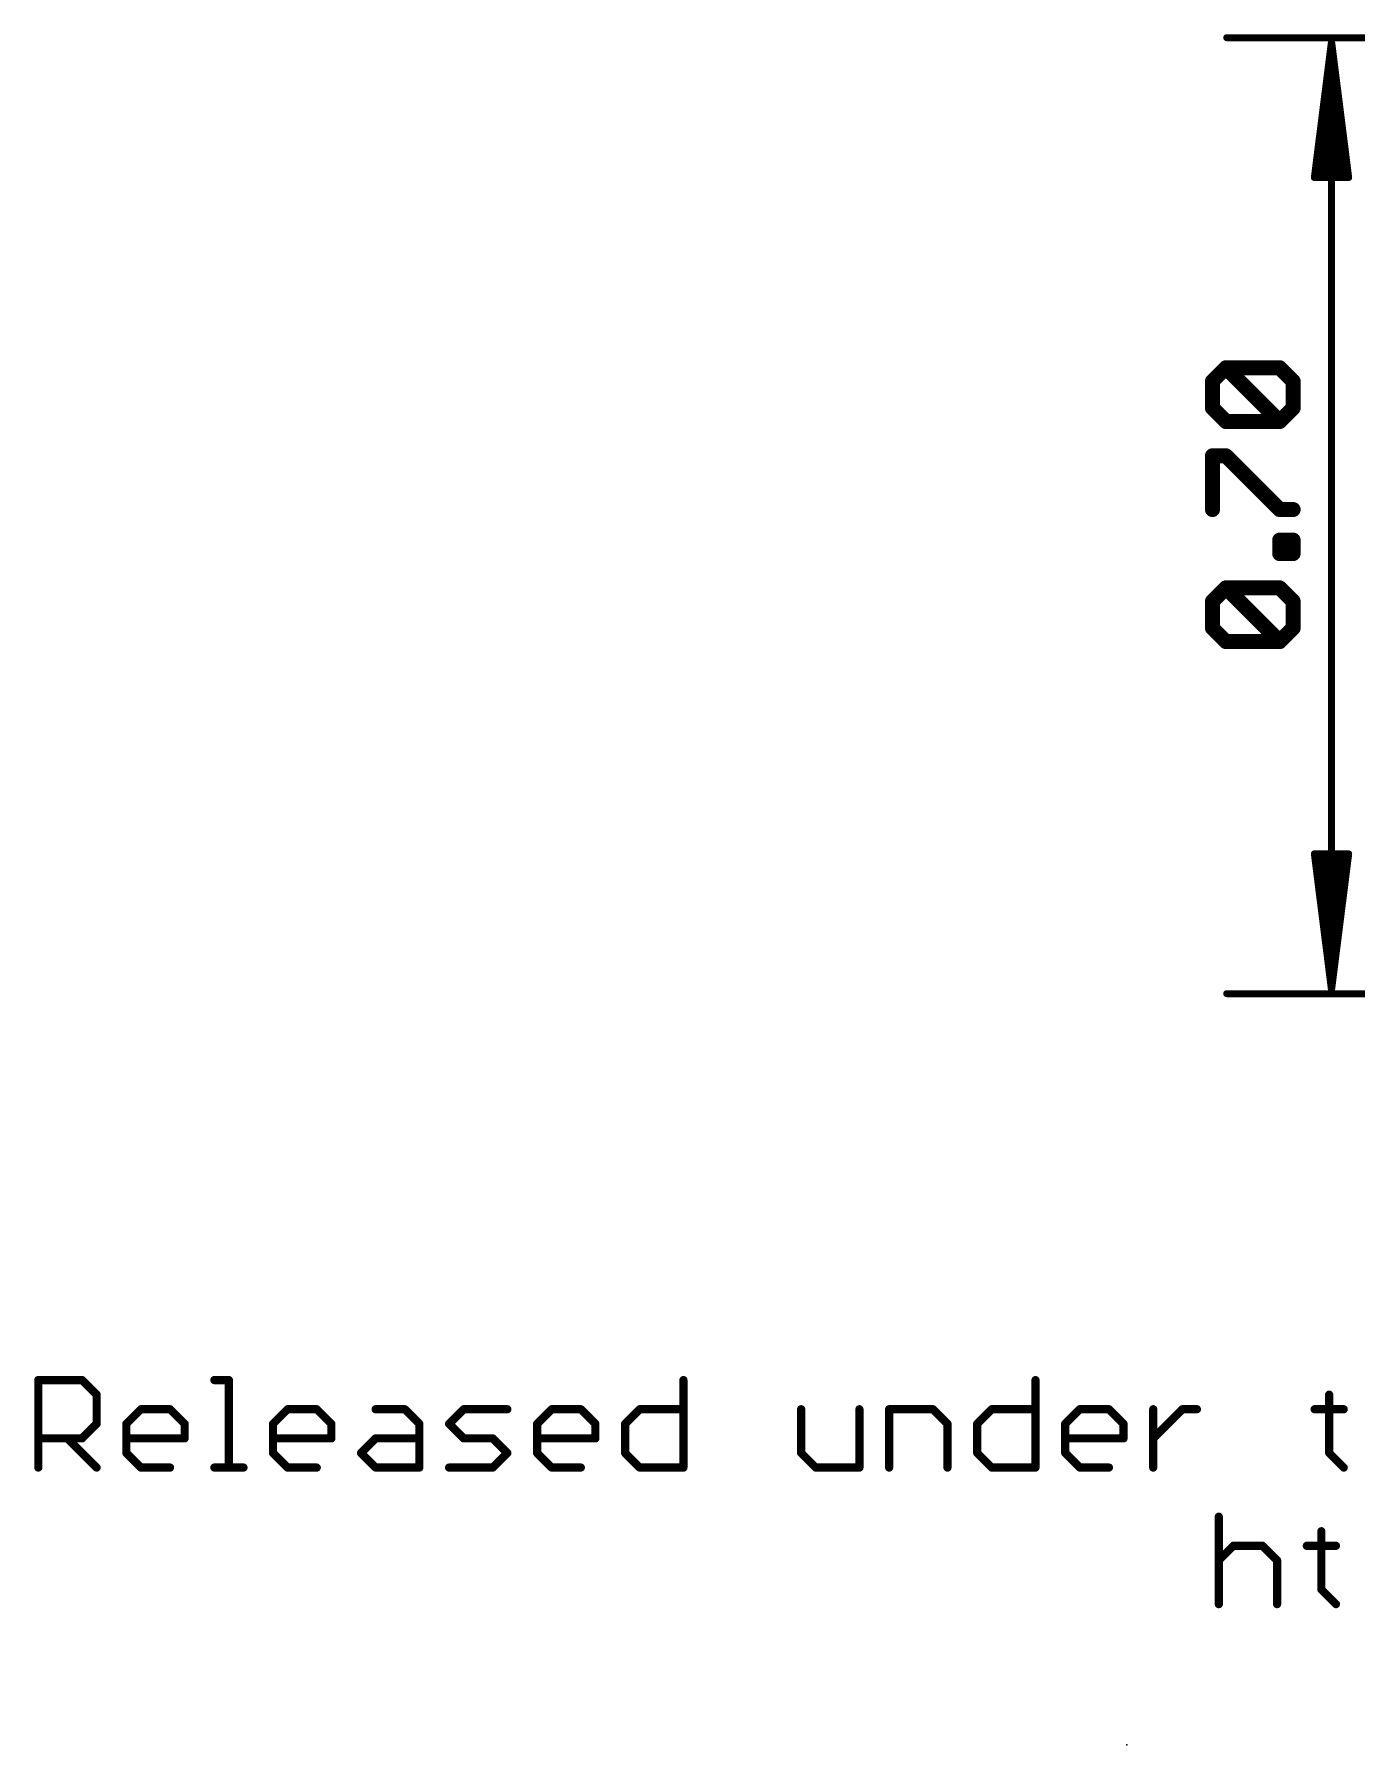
# Model space of a CAD drawing. Extents: x -33 to 74, y -15 to 28.
# Drawn here: x -33.02 to -8.42, y -13.97 to 17.85 of the extents above; entities that cross this region are included whole.
import ezdxf

# ---------------------------------------------------------------- set-up
doc = ezdxf.new("R2010")
doc.units = 0
for name, color, linetype in [('23', 53, 'CONTINUOUS'), ('47', 253, 'CONTINUOUS'), ('51', 53, 'CONTINUOUS')]:
    doc.layers.add(name, color=color, linetype=linetype)

msp = doc.modelspace()

# ---------------------------------------------------------------- linework, layer by layer
at = {"layer": '23'}
msp.add_point((-12.7, -13.97), dxfattribs=at)
at = {"layer": '47'}
for points, const_width in [([(2.54, 17.78), (-10.84, 17.78)], 0.13), ([(-8.89, 17.715), (-9.2092, 15.18)], 0.13), ([(-8.89, 17.715), (-9.15, 15.18)], 0.13), ([(-8.89, 17.715), (-9.02, 15.18)], 0.13), ([(-8.89, 17.715), (-8.89, 0.065)], 0.13), ([(-8.5708, 15.18), (-8.89, 17.715)], 0.13), ([(-8.76, 15.18), (-8.89, 17.715)], 0.13), ([(-8.63, 15.18), (-8.89, 17.715)], 0.13), ([(-9.2092, 15.18), (-8.5708, 15.18)], 0.13), ([(-11.1041, 11.3911), (-10.8541, 11.6411)], 0.2794), ([(-10.8541, 11.6411), (-9.8542, 11.6411)], 0.2794), ([(-9.8542, 10.6412), (-10.8541, 11.6411)], 0.2794), ([(-9.8542, 11.6411), (-9.6042, 11.3911)], 0.2794), ([(-11.1041, 10.8912), (-11.1041, 11.3911)], 0.2794), ([(-9.6042, 11.3911), (-9.6042, 10.8912)], 0.2794), ([(-10.8541, 10.6412), (-11.1041, 10.8912)], 0.2794), ([(-9.6042, 10.8912), (-9.8542, 10.6412)], 0.2794), ([(-9.8542, 10.6412), (-10.8541, 10.6412)], 0.2794), ([(-11.1041, 9.004), (-11.1041, 10.004)], 0.2794), ([(-11.1041, 10.004), (-10.8541, 10.004)], 0.2794), ([(-10.8541, 10.004), (-9.8542, 9.004)], 0.2794), ([(-9.8542, 9.004), (-9.6042, 9.004)], 0.2794), ([(-9.8542, 8.1855), (-9.8542, 8.4354)], 0.2794), ([(-9.8542, 8.4354), (-9.6042, 8.4354)], 0.2794), ([(-9.6042, 8.1855), (-9.8542, 8.1855)], 0.2794), ([(-9.6042, 8.4354), (-9.6042, 8.1855)], 0.2794), ([(-11.1041, 7.2983), (-10.8541, 7.5482)], 0.2794), ([(-10.8541, 7.5482), (-9.8542, 7.5482)], 0.2794), ([(-9.8542, 6.5483), (-10.8541, 7.5482)], 0.2794), ([(-9.8542, 7.5482), (-9.6042, 7.2983)], 0.2794), ([(-11.1041, 6.7983), (-11.1041, 7.2983)], 0.2794), ([(-9.6042, 7.2983), (-9.6042, 6.7983)], 0.2794), ([(-10.8541, 6.5483), (-11.1041, 6.7983)], 0.2794), ([(-9.8542, 6.5483), (-10.8541, 6.5483)], 0.2794), ([(-9.6042, 6.7983), (-9.8542, 6.5483)], 0.2794), ([(-8.89, 0.065), (-9.2092, 2.6)], 0.13), ([(-9.2092, 2.6), (-8.5708, 2.6)], 0.13), ([(-8.89, 0.065), (-9.15, 2.6)], 0.13), ([(-8.89, 0.065), (-9.02, 2.6)], 0.13), ([(-8.5708, 2.6), (-8.89, 0.065)], 0.13), ([(-8.76, 2.6), (-8.89, 0.065)], 0.13), ([(-8.63, 2.6), (-8.89, 0.065)], 0.13), ([(2.54, 0), (-10.84, 0)], 0.13)]:
    msp.add_lwpolyline(points, dxfattribs=dict(at, const_width=const_width))
for points, const_width in [([(-10.84, 17.8125, 1), (-10.84, 17.7475)], 0.065), ([(-8.8575, 17.715, 1), (-8.9225, 17.715)], 0.065), ([(-8.8578, 17.7191, 1), (-8.9222, 17.7109)], 0.065), ([(-8.8575, 17.7133, 1), (-8.9225, 17.7167)], 0.065), ([(-8.8575, 17.7167, 1), (-8.9225, 17.7133)], 0.065), ([(-8.8577, 17.7183, 1), (-8.9223, 17.7117)], 0.065), ([(-8.8577, 17.7117, 1), (-8.9223, 17.7183)], 0.065), ([(-8.8578, 17.7109, 1), (-8.9222, 17.7191)], 0.065), ([(-9.2415, 15.1841, 1), (-9.177, 15.1759)], 0.065), ([(-9.2092, 15.2125, 1), (-9.2092, 15.1475)], 0.065), ([(-9.1823, 15.1833, 1), (-9.1177, 15.1767)], 0.065), ([(-9.0525, 15.1817, 1), (-8.9875, 15.1783)], 0.065), ([(-8.7925, 15.1783, 1), (-8.7275, 15.1817)], 0.065), ([(-8.6623, 15.1767, 1), (-8.5977, 15.1833)], 0.065), ([(-8.603, 15.1759, 1), (-8.5385, 15.1841)], 0.065), ([(-8.5708, 15.1475, 1), (-8.5708, 15.2125)], 0.065), ([(-10.8541, 11.711, 1), (-10.8541, 11.5713)], 0.1397), ([(-10.8047, 11.6905, 1), (-10.9035, 11.5917)], 0.1397), ([(-10.8047, 11.5917, 1), (-10.9035, 11.6905)], 0.1397), ([(-9.8048, 11.6905, 1), (-9.9036, 11.5917)], 0.1397), ([(-9.8542, 11.5713, 1), (-9.8542, 11.711)], 0.1397), ([(-11.0342, 11.3911, 1), (-11.1739, 11.3911)], 0.1397), ([(-11.1535, 11.4405, 1), (-11.0547, 11.3417)], 0.1397), ([(-9.5343, 11.3911, 1), (-9.6741, 11.3911)], 0.1397), ([(-9.6536, 11.3417, 1), (-9.5548, 11.4405)], 0.1397), ([(-11.0547, 10.9406, 1), (-11.1535, 10.8418)], 0.1397), ([(-11.1739, 10.8912, 1), (-11.0342, 10.8912)], 0.1397), ([(-9.6741, 10.8912, 1), (-9.5343, 10.8912)], 0.1397), ([(-9.5548, 10.8418, 1), (-9.6536, 10.9406)], 0.1397), ([(-10.8541, 10.7111, 1), (-10.8541, 10.5714)], 0.1397), ([(-10.9035, 10.5918, 1), (-10.8047, 10.6906)], 0.1397), ([(-9.9036, 10.6906, 1), (-9.8048, 10.5918)], 0.1397), ([(-9.9036, 10.5918, 1), (-9.8048, 10.6906)], 0.1397), ([(-9.8542, 10.5714, 1), (-9.8542, 10.7111)], 0.1397), ([(-11.0342, 10.004, 1), (-11.1739, 10.004)], 0.1397), ([(-11.1041, 10.0738, 1), (-11.1041, 9.9341)], 0.1397), ([(-10.8047, 10.0534, 1), (-10.9035, 9.9546)], 0.1397), ([(-10.8541, 9.9341, 1), (-10.8541, 10.0738)], 0.1397), ([(-11.1739, 9.004, 1), (-11.0342, 9.004)], 0.1397), ([(-9.8542, 9.0739, 1), (-9.8542, 8.9342)], 0.1397), ([(-9.9036, 8.9547, 1), (-9.8048, 9.0534)], 0.1397), ([(-9.6042, 8.9342, 1), (-9.6042, 9.0739)], 0.1397), ([(-9.7843, 8.4354, 1), (-9.924, 8.4354)], 0.1397), ([(-9.8542, 8.5053, 1), (-9.8542, 8.3656)], 0.1397), ([(-9.8542, 8.2553, 1), (-9.8542, 8.1156)], 0.1397), ([(-9.5343, 8.4354, 1), (-9.6741, 8.4354)], 0.1397), ([(-9.6042, 8.3656, 1), (-9.6042, 8.5053)], 0.1397), ([(-9.6042, 8.1156, 1), (-9.6042, 8.2553)], 0.1397), ([(-9.924, 8.1855, 1), (-9.7843, 8.1855)], 0.1397), ([(-9.6741, 8.1855, 1), (-9.5343, 8.1855)], 0.1397), ([(-10.8541, 7.6181, 1), (-10.8541, 7.4784)], 0.1397), ([(-10.8047, 7.5976, 1), (-10.9035, 7.4988)], 0.1397), ([(-10.8047, 7.4988, 1), (-10.9035, 7.5976)], 0.1397), ([(-9.8048, 7.5976, 1), (-9.9036, 7.4988)], 0.1397), ([(-9.8542, 7.4784, 1), (-9.8542, 7.6181)], 0.1397), ([(-11.0342, 7.2983, 1), (-11.1739, 7.2983)], 0.1397), ([(-11.1535, 7.3476, 1), (-11.0547, 7.2489)], 0.1397), ([(-9.5343, 7.2983, 1), (-9.6741, 7.2983)], 0.1397), ([(-9.6536, 7.2489, 1), (-9.5548, 7.3476)], 0.1397), ([(-11.0547, 6.8477, 1), (-11.1535, 6.7489)], 0.1397), ([(-11.1739, 6.7983, 1), (-11.0342, 6.7983)], 0.1397), ([(-10.8541, 6.6182, 1), (-10.8541, 6.4785)], 0.1397), ([(-9.8542, 6.4785, 1), (-9.8542, 6.6182)], 0.1397), ([(-9.6741, 6.7983, 1), (-9.5343, 6.7983)], 0.1397), ([(-9.5548, 6.7489, 1), (-9.6536, 6.8477)], 0.1397), ([(-10.9035, 6.4989, 1), (-10.8047, 6.5977)], 0.1397), ([(-9.9036, 6.5977, 1), (-9.8048, 6.4989)], 0.1397), ([(-9.9036, 6.4989, 1), (-9.8048, 6.5977)], 0.1397), ([(-9.177, 2.6041, 1), (-9.2415, 2.5959)], 0.065), ([(-9.2092, 2.6325, 1), (-9.2092, 2.5675)], 0.065), ([(-9.1177, 2.6033, 1), (-9.1823, 2.5967)], 0.065), ([(-8.9875, 2.6017, 1), (-9.0525, 2.5983)], 0.065), ([(-8.7275, 2.5983, 1), (-8.7925, 2.6017)], 0.065), ([(-8.5977, 2.5967, 1), (-8.6623, 2.6033)], 0.065), ([(-8.5385, 2.5959, 1), (-8.603, 2.6041)], 0.065), ([(-8.5708, 2.5675, 1), (-8.5708, 2.6325)], 0.065), ([(-10.84, 0.0325, 1), (-10.84, -0.0325)], 0.065), ([(-8.9222, 0.0691, 1), (-8.8578, 0.0609)], 0.065), ([(-8.9223, 0.0683, 1), (-8.8577, 0.0617)], 0.065), ([(-8.9225, 0.0633, 1), (-8.8575, 0.0667)], 0.065), ([(-8.9225, 0.0667, 1), (-8.8575, 0.0633)], 0.065), ([(-8.9225, 0.065, 1), (-8.8575, 0.065)], 0.065), ([(-8.9223, 0.0617, 1), (-8.8577, 0.0683)], 0.065), ([(-8.9222, 0.0609, 1), (-8.8578, 0.0691)], 0.065)]:
    msp.add_lwpolyline(points, format="xyb", dxfattribs=dict(at, const_width=const_width))
at = {"layer": '51', "const_width": 0.1524}
for points in [[(-32.9438, -8.8138), (-32.9438, -7.1868)], [(-32.9438, -7.1868), (-32.1303, -7.1868)], [(-32.1303, -7.1868), (-31.8591, -7.458)], [(-29.6695, -7.1868), (-29.3983, -7.1868)], [(-29.3983, -7.1868), (-29.3983, -8.8138)], [(-20.9448, -7.1868), (-20.9448, -8.8138)], [(-14.3961, -7.1868), (-14.3961, -8.8138)], [(-31.8591, -7.458), (-31.8591, -8.0003)], [(-8.9339, -7.458), (-8.9339, -8.5426)], [(-31.8591, -8.0003), (-32.1303, -8.2715)], [(-31.3066, -8.0003), (-31.0355, -7.7291)], [(-31.3066, -8.5426), (-31.3066, -8.0003)], [(-31.0355, -7.7291), (-30.4931, -7.7291)], [(-30.4931, -7.7291), (-30.222, -8.0003)], [(-30.222, -8.0003), (-30.222, -8.2715)], [(-28.5781, -8.0003), (-28.3069, -7.7291)], [(-28.5781, -8.5426), (-28.5781, -8.0003)], [(-28.3069, -7.7291), (-27.7646, -7.7291)], [(-27.7646, -7.7291), (-27.4934, -8.0003)], [(-27.4934, -8.0003), (-27.4934, -8.2715)], [(-26.6697, -7.7291), (-26.1274, -7.7291)], [(-26.1274, -7.7291), (-25.8562, -8.0003)], [(-25.8562, -8.0003), (-25.8562, -8.8138)], [(-25.3037, -8.0003), (-25.0326, -7.7291)], [(-25.0326, -8.2715), (-25.3037, -8.0003)], [(-25.0326, -7.7291), (-24.2191, -7.7291)], [(-23.6666, -8.0003), (-23.3954, -7.7291)], [(-23.6666, -8.5426), (-23.6666, -8.0003)], [(-23.3954, -7.7291), (-22.8531, -7.7291)], [(-22.8531, -7.7291), (-22.5819, -8.0003)], [(-22.5819, -8.0003), (-22.5819, -8.2715)], [(-22.0294, -8.0003), (-21.7583, -7.7291)], [(-22.0294, -8.5426), (-22.0294, -8.0003)], [(-21.7583, -7.7291), (-20.9448, -7.7291)], [(-18.7551, -7.7291), (-18.7551, -8.5426)], [(-17.6705, -8.8138), (-17.6705, -7.7291)], [(-17.118, -8.8138), (-17.118, -7.7291)], [(-17.118, -7.7291), (-16.3045, -7.7291)], [(-16.3045, -7.7291), (-16.0333, -8.0003)], [(-16.0333, -8.0003), (-16.0333, -8.8138)], [(-15.4808, -8.0003), (-15.2096, -7.7291)], [(-15.4808, -8.5426), (-15.4808, -8.0003)], [(-15.2096, -7.7291), (-14.3961, -7.7291)], [(-13.8436, -8.0003), (-13.5725, -7.7291)], [(-13.8436, -8.5426), (-13.8436, -8.0003)], [(-13.5725, -7.7291), (-13.0302, -7.7291)], [(-13.0302, -7.7291), (-12.759, -8.0003)], [(-12.759, -8.0003), (-12.759, -8.2715)], [(-12.2065, -8.8138), (-12.2065, -7.7291)], [(-12.2065, -8.2715), (-11.6642, -7.7291)], [(-11.6642, -7.7291), (-11.393, -7.7291)], [(-9.205, -7.7291), (-8.6627, -7.7291)], [(-32.1303, -8.2715), (-32.9438, -8.2715)], [(-32.4015, -8.2715), (-31.8591, -8.8138)], [(-30.222, -8.2715), (-31.3066, -8.2715)], [(-27.4934, -8.2715), (-28.5781, -8.2715)], [(-26.9409, -8.5426), (-26.6697, -8.2715)], [(-26.6697, -8.2715), (-25.8562, -8.2715)], [(-24.4902, -8.2715), (-25.0326, -8.2715)], [(-24.2191, -8.5426), (-24.4902, -8.2715)], [(-22.5819, -8.2715), (-23.6666, -8.2715)], [(-12.759, -8.2715), (-13.8436, -8.2715)], [(-31.0355, -8.8138), (-31.3066, -8.5426)], [(-28.3069, -8.8138), (-28.5781, -8.5426)], [(-26.6697, -8.8138), (-26.9409, -8.5426)], [(-24.4902, -8.8138), (-24.2191, -8.5426)], [(-23.3954, -8.8138), (-23.6666, -8.5426)], [(-21.7583, -8.8138), (-22.0294, -8.5426)], [(-18.7551, -8.5426), (-18.484, -8.8138)], [(-15.2096, -8.8138), (-15.4808, -8.5426)], [(-13.5725, -8.8138), (-13.8436, -8.5426)], [(-8.9339, -8.5426), (-8.6627, -8.8138)], [(-30.4931, -8.8138), (-31.0355, -8.8138)], [(-29.6695, -8.8138), (-29.1272, -8.8138)], [(-27.7646, -8.8138), (-28.3069, -8.8138)], [(-25.8562, -8.8138), (-26.6697, -8.8138)], [(-25.3037, -8.8138), (-24.4902, -8.8138)], [(-22.8531, -8.8138), (-23.3954, -8.8138)], [(-20.9448, -8.8138), (-21.7583, -8.8138)], [(-18.484, -8.8138), (-17.6705, -8.8138)], [(-14.3961, -8.8138), (-15.2096, -8.8138)], [(-13.0302, -8.8138), (-13.5725, -8.8138)], [(-10.9866, -9.7268), (-10.9866, -11.3538)], [(-9.0783, -9.998), (-9.0783, -11.0826)], [(-10.9866, -10.5403), (-10.7155, -10.2691)], [(-10.7155, -10.2691), (-10.1731, -10.2691)], [(-10.1731, -10.2691), (-9.902, -10.5403)], [(-9.902, -10.5403), (-9.902, -11.3538)], [(-9.3495, -10.2691), (-8.8072, -10.2691)], [(-9.0783, -11.0826), (-8.8072, -11.3538)]]:
    msp.add_lwpolyline(points, dxfattribs=at)
at = {"layer": '51', "const_width": 0.0762}
for points in [[(-32.9057, -7.1868, 1), (-32.9819, -7.1868)], [(-32.9438, -7.1487, 1), (-32.9438, -7.2249)], [(-32.1034, -7.1599, 1), (-32.1572, -7.2138)], [(-32.1303, -7.2249, 1), (-32.1303, -7.1487)], [(-29.6695, -7.1487, 1), (-29.6695, -7.2249)], [(-29.3602, -7.1868, 1), (-29.4364, -7.1868)], [(-29.3983, -7.2249, 1), (-29.3983, -7.1487)], [(-20.9067, -7.1868, 1), (-20.9829, -7.1868)], [(-14.358, -7.1868, 1), (-14.4342, -7.1868)], [(-31.821, -7.458, 1), (-31.8972, -7.458)], [(-31.8861, -7.4849, 1), (-31.8322, -7.431)], [(-8.8958, -7.458, 1), (-8.972, -7.458)], [(-31.8322, -8.0272, 1), (-31.8861, -7.9734)], [(-31.2685, -8.0003, 1), (-31.3447, -8.0003)], [(-31.3336, -7.9734, 1), (-31.2797, -8.0272)], [(-31.0355, -7.691, 1), (-31.0355, -7.7672)], [(-31.0085, -7.7561, 1), (-31.0624, -7.7022)], [(-30.4662, -7.7022, 1), (-30.5201, -7.7561)], [(-30.4931, -7.7672, 1), (-30.4931, -7.691)], [(-30.1839, -8.0003, 1), (-30.2601, -8.0003)], [(-30.2489, -8.0272, 1), (-30.195, -7.9734)], [(-28.54, -8.0003, 1), (-28.6162, -8.0003)], [(-28.605, -7.9734, 1), (-28.5511, -8.0272)], [(-28.3069, -7.691, 1), (-28.3069, -7.7672)], [(-28.2799, -7.7561, 1), (-28.3338, -7.7022)], [(-27.7376, -7.7022, 1), (-27.7915, -7.7561)], [(-27.7646, -7.7672, 1), (-27.7646, -7.691)], [(-27.4553, -8.0003, 1), (-27.5315, -8.0003)], [(-27.5203, -8.0272, 1), (-27.4664, -7.9734)], [(-26.6697, -7.691, 1), (-26.6697, -7.7672)], [(-26.1005, -7.7022, 1), (-26.1543, -7.7561)], [(-26.1274, -7.7672, 1), (-26.1274, -7.691)], [(-25.8181, -8.0003, 1), (-25.8943, -8.0003)], [(-25.8832, -8.0272, 1), (-25.8293, -7.9734)], [(-25.2768, -7.9734, 1), (-25.3307, -8.0272)], [(-25.3307, -7.9734, 1), (-25.2768, -8.0272)], [(-25.0326, -7.691, 1), (-25.0326, -7.7672)], [(-25.0056, -7.7561, 1), (-25.0595, -7.7022)], [(-24.2191, -7.7672, 1), (-24.2191, -7.691)], [(-23.6285, -8.0003, 1), (-23.7047, -8.0003)], [(-23.6935, -7.9734, 1), (-23.6396, -8.0272)], [(-23.3954, -7.691, 1), (-23.3954, -7.7672)], [(-23.3685, -7.7561, 1), (-23.4224, -7.7022)], [(-22.8261, -7.7022, 1), (-22.88, -7.7561)], [(-22.8531, -7.7672, 1), (-22.8531, -7.691)], [(-22.5438, -8.0003, 1), (-22.62, -8.0003)], [(-22.6089, -8.0272, 1), (-22.555, -7.9734)], [(-21.9913, -8.0003, 1), (-22.0675, -8.0003)], [(-22.0564, -7.9734, 1), (-22.0025, -8.0272)], [(-21.7583, -7.691, 1), (-21.7583, -7.7672)], [(-21.7313, -7.7561, 1), (-21.7852, -7.7022)], [(-20.9448, -7.7672, 1), (-20.9448, -7.691)], [(-18.717, -7.7291, 1), (-18.7932, -7.7291)], [(-17.6324, -7.7291, 1), (-17.7086, -7.7291)], [(-17.0799, -7.7291, 1), (-17.1561, -7.7291)], [(-17.118, -7.691, 1), (-17.118, -7.7672)], [(-16.2775, -7.7022, 1), (-16.3314, -7.7561)], [(-16.3045, -7.7672, 1), (-16.3045, -7.691)], [(-15.9952, -8.0003, 1), (-16.0714, -8.0003)], [(-16.0602, -8.0272, 1), (-16.0064, -7.9734)], [(-15.4427, -8.0003, 1), (-15.5189, -8.0003)], [(-15.5077, -7.9734, 1), (-15.4539, -8.0272)], [(-15.2096, -7.691, 1), (-15.2096, -7.7672)], [(-15.1827, -7.7561, 1), (-15.2366, -7.7022)], [(-14.3961, -7.7672, 1), (-14.3961, -7.691)], [(-13.8055, -8.0003, 1), (-13.8817, -8.0003)], [(-13.8706, -7.9734, 1), (-13.8167, -8.0272)], [(-13.5725, -7.691, 1), (-13.5725, -7.7672)], [(-13.5455, -7.7561, 1), (-13.5994, -7.7022)], [(-13.0032, -7.7022, 1), (-13.0571, -7.7561)], [(-13.0302, -7.7672, 1), (-13.0302, -7.691)], [(-12.7209, -8.0003, 1), (-12.7971, -8.0003)], [(-12.7859, -8.0272, 1), (-12.732, -7.9734)], [(-12.1684, -7.7291, 1), (-12.2446, -7.7291)], [(-11.6642, -7.691, 1), (-11.6642, -7.7672)], [(-11.6372, -7.7561, 1), (-11.6911, -7.7022)], [(-11.393, -7.7672, 1), (-11.393, -7.691)], [(-9.205, -7.691, 1), (-9.205, -7.7672)], [(-8.6627, -7.7672, 1), (-8.6627, -7.691)], [(-32.9438, -8.2334, 1), (-32.9438, -8.3096)], [(-32.3745, -8.2445, 1), (-32.4284, -8.2984)], [(-32.1572, -8.2445, 1), (-32.1034, -8.2984)], [(-32.1303, -8.3096, 1), (-32.1303, -8.2334)], [(-31.8972, -8.0003, 1), (-31.821, -8.0003)], [(-31.3066, -8.2334, 1), (-31.3066, -8.3096)], [(-30.2601, -8.2715, 1), (-30.1839, -8.2715)], [(-30.222, -8.3096, 1), (-30.222, -8.2334)], [(-28.5781, -8.2334, 1), (-28.5781, -8.3096)], [(-27.5315, -8.2715, 1), (-27.4553, -8.2715)], [(-27.4934, -8.3096, 1), (-27.4934, -8.2334)], [(-26.6697, -8.2334, 1), (-26.6697, -8.3096)], [(-26.6428, -8.2984, 1), (-26.6967, -8.2445)], [(-25.8562, -8.3096, 1), (-25.8562, -8.2334)], [(-25.0326, -8.2334, 1), (-25.0326, -8.3096)], [(-25.0595, -8.2984, 1), (-25.0056, -8.2445)], [(-24.4633, -8.2445, 1), (-24.5172, -8.2984)], [(-24.4902, -8.3096, 1), (-24.4902, -8.2334)], [(-23.6666, -8.2334, 1), (-23.6666, -8.3096)], [(-22.62, -8.2715, 1), (-22.5438, -8.2715)], [(-22.5819, -8.3096, 1), (-22.5819, -8.2334)], [(-13.8436, -8.2334, 1), (-13.8436, -8.3096)], [(-12.7971, -8.2715, 1), (-12.7209, -8.2715)], [(-12.759, -8.3096, 1), (-12.759, -8.2334)], [(-12.2334, -8.2445, 1), (-12.1795, -8.2984)], [(-31.2797, -8.5157, 1), (-31.3336, -8.5696)], [(-31.3447, -8.5426, 1), (-31.2685, -8.5426)], [(-28.5511, -8.5157, 1), (-28.605, -8.5696)], [(-28.6162, -8.5426, 1), (-28.54, -8.5426)], [(-26.914, -8.5157, 1), (-26.9678, -8.5696)], [(-26.9678, -8.5157, 1), (-26.914, -8.5696)], [(-24.1921, -8.5696, 1), (-24.246, -8.5157)], [(-24.246, -8.5696, 1), (-24.1921, -8.5157)], [(-23.6396, -8.5157, 1), (-23.6935, -8.5696)], [(-23.7047, -8.5426, 1), (-23.6285, -8.5426)], [(-22.0025, -8.5157, 1), (-22.0564, -8.5696)], [(-22.0675, -8.5426, 1), (-21.9913, -8.5426)], [(-18.7282, -8.5157, 1), (-18.7821, -8.5696)], [(-18.7932, -8.5426, 1), (-18.717, -8.5426)], [(-15.4539, -8.5157, 1), (-15.5077, -8.5696)], [(-15.5189, -8.5426, 1), (-15.4427, -8.5426)], [(-13.8167, -8.5157, 1), (-13.8706, -8.5696)], [(-13.8817, -8.5426, 1), (-13.8055, -8.5426)], [(-8.9069, -8.5157, 1), (-8.9608, -8.5696)], [(-8.972, -8.5426, 1), (-8.8958, -8.5426)], [(-32.9819, -8.8138, 1), (-32.9057, -8.8138)], [(-31.8861, -8.8407, 1), (-31.8322, -8.7869)], [(-31.0355, -8.7757, 1), (-31.0355, -8.8519)], [(-31.0624, -8.8407, 1), (-31.0085, -8.7869)], [(-30.4931, -8.8519, 1), (-30.4931, -8.7757)], [(-29.6695, -8.7757, 1), (-29.6695, -8.8519)], [(-29.4364, -8.8138, 1), (-29.3602, -8.8138)], [(-29.1272, -8.8519, 1), (-29.1272, -8.7757)], [(-28.3069, -8.7757, 1), (-28.3069, -8.8519)], [(-28.3338, -8.8407, 1), (-28.2799, -8.7869)], [(-27.7646, -8.8519, 1), (-27.7646, -8.7757)], [(-26.6697, -8.7757, 1), (-26.6697, -8.8519)], [(-26.6967, -8.8407, 1), (-26.6428, -8.7869)], [(-25.8943, -8.8138, 1), (-25.8181, -8.8138)], [(-25.8562, -8.8519, 1), (-25.8562, -8.7757)], [(-25.3037, -8.7757, 1), (-25.3037, -8.8519)], [(-24.5172, -8.7869, 1), (-24.4633, -8.8407)], [(-24.4902, -8.8519, 1), (-24.4902, -8.7757)], [(-23.3954, -8.7757, 1), (-23.3954, -8.8519)], [(-23.4224, -8.8407, 1), (-23.3685, -8.7869)], [(-22.8531, -8.8519, 1), (-22.8531, -8.7757)], [(-21.7583, -8.7757, 1), (-21.7583, -8.8519)], [(-21.7852, -8.8407, 1), (-21.7313, -8.7869)], [(-20.9829, -8.8138, 1), (-20.9067, -8.8138)], [(-20.9448, -8.8519, 1), (-20.9448, -8.7757)], [(-18.484, -8.7757, 1), (-18.484, -8.8519)], [(-18.5109, -8.8407, 1), (-18.457, -8.7869)], [(-17.7086, -8.8138, 1), (-17.6324, -8.8138)], [(-17.6705, -8.8519, 1), (-17.6705, -8.7757)], [(-17.1561, -8.8138, 1), (-17.0799, -8.8138)], [(-16.0714, -8.8138, 1), (-15.9952, -8.8138)], [(-15.2096, -8.7757, 1), (-15.2096, -8.8519)], [(-15.2366, -8.8407, 1), (-15.1827, -8.7869)], [(-14.4342, -8.8138, 1), (-14.358, -8.8138)], [(-14.3961, -8.8519, 1), (-14.3961, -8.7757)], [(-13.5725, -8.7757, 1), (-13.5725, -8.8519)], [(-13.5994, -8.8407, 1), (-13.5455, -8.7869)], [(-13.0302, -8.8519, 1), (-13.0302, -8.7757)], [(-12.2446, -8.8138, 1), (-12.1684, -8.8138)], [(-8.6896, -8.8407, 1), (-8.6358, -8.7869)], [(-10.9485, -9.7268, 1), (-11.0247, -9.7268)], [(-9.0402, -9.998, 1), (-9.1164, -9.998)], [(-11.0136, -10.5134, 1), (-10.9597, -10.5672)], [(-10.7155, -10.231, 1), (-10.7155, -10.3072)], [(-10.6885, -10.2961, 1), (-10.7424, -10.2422)], [(-10.1462, -10.2422, 1), (-10.2001, -10.2961)], [(-10.1731, -10.3072, 1), (-10.1731, -10.231)], [(-9.8639, -10.5403, 1), (-9.9401, -10.5403)], [(-9.9289, -10.5672, 1), (-9.875, -10.5134)], [(-9.3495, -10.231, 1), (-9.3495, -10.3072)], [(-8.8072, -10.3072, 1), (-8.8072, -10.231)], [(-9.0514, -11.0557, 1), (-9.1053, -11.1096)], [(-9.1164, -11.0826, 1), (-9.0402, -11.0826)], [(-11.0247, -11.3538, 1), (-10.9485, -11.3538)], [(-9.9401, -11.3538, 1), (-9.8639, -11.3538)], [(-8.8341, -11.3807, 1), (-8.7802, -11.3269)]]:
    msp.add_lwpolyline(points, format="xyb", dxfattribs=at)

doc.saveas('drawing.dxf')
